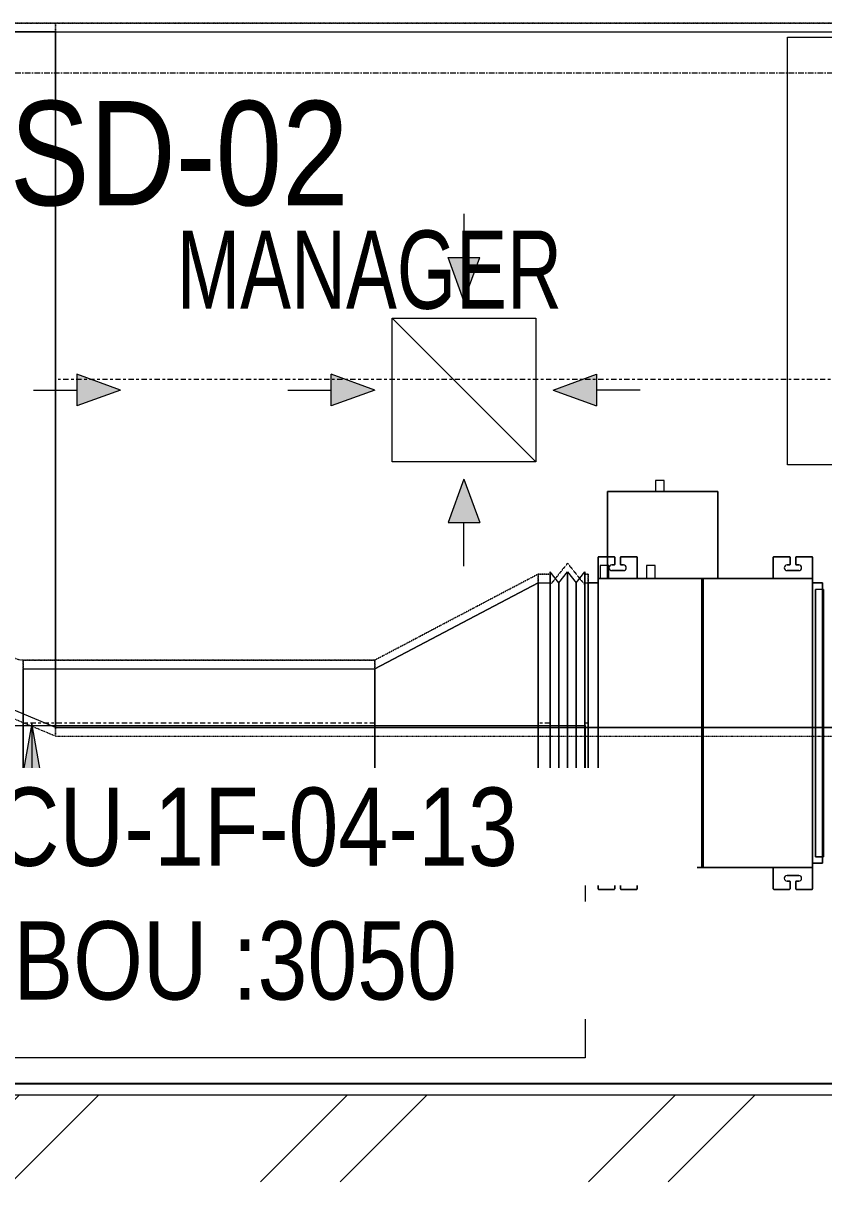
# Model space of a CAD drawing. Header units: inches. Extents: x -83664 to 20107, y -47222 to 19398.
# Drawn here: x 9822 to 11663, y -21315 to -18650 of the extents above; entities that cross this region are included whole.
import ezdxf

# ---------------------------------------------------------------- set-up
doc = ezdxf.new("R2010")
doc.units = ezdxf.units.IN
doc.header["$MEASUREMENT"] = 0
for name, pattern in [('Center', [29.999999, 12, -6, 6, -6]), ('Grid Line', [22.225, 12.7, -3.175, 3.175, -3.175]), ('Hidden 0_50', [1.0584, 0.5292, -0.5292])]:
    doc.linetypes.add(name, pattern=pattern)
for name, color, linetype, lineweight in [('A-DETL-GENF', 7, 'Continuous', 9), ('A-WALL', 7, 'Continuous', 9), ('A-WALL-PATT', 7, 'Continuous', 25), ('G-ANNO-TEXT', 7, 'Continuous', 9), ('M-EQPM', 7, 'Continuous', 18), ('M-EQPM-IDEN', 7, 'Continuous', 9), ('M-HVAC-CDFF', 7, 'Continuous', 9), ('M-HVAC-DUCT-CNTR', 7, 'Center', 9), ('M-HVAC-DUCT-IDEN', 7, 'Continuous', 18), ('ROOM TAG', 7, 'Continuous', 9), ('S-GRID', 7, 'Continuous', 9)]:
    doc.layers.add(name, color=color, linetype=linetype, lineweight=lineweight)
doc.layers.add('FF ROOM TAG_dwg', color=7, linetype='Continuous', lineweight=9, true_color=0x767676)
doc.layers.add('M-HVAC-DUCT', color=7, linetype='Continuous', lineweight=9, true_color=0xffe97f)
doc.styles.add('Arial Narrow_1', font='ARIALN.TTF', dxfattribs={"height": 1.406642})
doc.styles.add('Arial Narrow_20', font='ARIALN.TTF', dxfattribs={"width": 0.85, "height": 4572})
doc.styles.add('Arial Narrow_21', font='ARIALN.TTF', dxfattribs={"height": 240})
pattern_1 = [(135, (78112.9, -162847.1), (-1060.66, -1060.66), []), (225, (78112.9, -162847.1), (1060.66, -1060.66), [])]
pattern_2 = [(135, (-287.1, 269.5), (35.3553, 35.3553), []), (45, (-287.1, 269.5), (35.3553, -35.3553), [])]

# ---------------------------------------------------------------- blocks, each defined once
blk = doc.blocks.new('M_Rectangular Transition - Length - Standard-8295424-FIRST FLOOR AC CONDITIONING LAYOUT - PART A')
at = {"layer": 'M-HVAC-DUCT', "color": 30, "true_color": 0xff7f00}
for p, q in [((0, 322.5), (0, -322.5)), ((0, 322.5), (375, 125)), ((0, 322.5), (375, 125)), ((0, -322.5), (0, 322.5)), ((375, -125), (375, 125)), ((375, 125), (375, -125)), ((0, -322.5), (375, -125)), ((375, -125), (0, -322.5))]:
    blk.add_line(p, q, dxfattribs=at)
blk = doc.blocks.new('REMC_M_FLEX CONNECTION_Type 2 - V_SAD-8295425-FIRST FLOOR AC CONDITIONING LAYOUT - PART A')
at = {"layer": 'M-HVAC-DUCT', "color": 30, "true_color": 0xff7f00}
for p, q in [((162510.6, 78435.4), (162490.6, 78460.4)), ((162490.6, 77765.4), (162490.6, 78460.4)), ((162510.6, 78435.4), (162490.6, 78460.4)), ((162490.6, 78460.4), (162490.6, 77765.4)), ((162510.6, 78435.4), (162530.6, 78460.4)), ((162510.6, 78435.4), (162530.6, 78460.4)), ((162530.6, 77765.4), (162530.6, 78460.4)), ((162530.6, 78460.4), (162530.6, 77765.4)), ((162530.6, 78460.4), (162530.6, 77765.4)), ((162530.6, 78460.4), (162550.6, 78435.4)), ((162530.6, 78460.4), (162550.6, 78435.4)), ((162530.6, 77765.4), (162530.6, 78460.4)), ((162550.6, 78435.4), (162570.6, 78460.4)), ((162550.6, 78435.4), (162570.6, 78460.4)), ((162570.6, 77765.4), (162570.6, 78460.4)), ((162570.6, 78460.4), (162570.6, 77765.4)), ((162510.6, 78435.4), (162510.6, 77790.4)), ((162510.6, 77790.4), (162510.6, 78435.4)), ((162510.6, 78435.4), (162510.6, 77790.4)), ((162510.6, 77790.4), (162510.6, 78435.4)), ((162550.6, 78435.4), (162550.6, 77790.4)), ((162550.6, 77790.4), (162550.6, 78435.4)), ((162550.6, 77790.4), (162550.6, 78435.4)), ((162550.6, 78435.4), (162550.6, 77790.4)), ((162510.6, 77790.4), (162490.6, 77765.4)), ((162490.6, 77765.4), (162510.6, 77790.4)), ((162530.6, 77765.4), (162510.6, 77790.4)), ((162510.6, 77790.4), (162530.6, 77765.4)), ((162550.6, 77790.4), (162530.6, 77765.4)), ((162530.6, 77765.4), (162550.6, 77790.4)), ((162570.6, 77765.4), (162550.6, 77790.4)), ((162550.6, 77790.4), (162570.6, 77765.4))]:
    blk.add_line(p, q, dxfattribs=at)
blk = doc.blocks.new('GCE-AT-Supply Air Rectangular Diffuser - 230x230-7604639-FIRST FLOOR AC CONDITIONING LAYOUT - PART A')
at = {"layer": 'A-DETL-GENF', "true_color": 0xff7f00}
for points in [[(36.4, 315), (0, 415), (-36.4, 315)], [(-315, -36.4), (-315, 36.4), (-415, 0)], [(315, -36.4), (415, 0), (315, 36.4)], [(0, -415), (36.4, -315), (-36.4, -315)]]:
    blk.add_hatch(color=30, dxfattribs=at).paths.add_polyline_path(points)
at = {"layer": 'A-DETL-GENF', "color": 30, "true_color": 0xff7f00}
for p, q in [((0, 415), (-36.4, 315)), ((0, 415), (36.4, 315)), ((-36.4, 315), (36.4, 315)), ((0, 215), (0, 315)), ((-165, -165), (165, 165)), ((-165, 165), (165, -165)), ((-165, -165), (-165, 165)), ((-165, 165), (165, 165)), ((165, 165), (165, -165)), ((-415, 0), (-315, 36.4)), ((-315, -36.4), (-315, 36.4)), ((315, 36.4), (315, -36.4)), ((415, 0), (315, 36.4)), ((215, 0), (315, 0)), ((-415, 0), (-315, -36.4)), ((-215, 0), (-315, 0)), ((415, 0), (315, -36.4)), ((165, -165), (-165, -165)), ((0, -215), (0, -315)), ((36.4, -315), (-36.4, -315)), ((0, -415), (-36.4, -315)), ((0, -415), (36.4, -315))]:
    blk.add_line(p, q, dxfattribs=at)
blk = doc.blocks.new('GCE-AT-Return Air Rectangular Diffuser - 230x230-V39-FIRST FLOOR AC CONDITIONING LAYOUT - PART A')
at = {"layer": 'A-DETL-GENF', "true_color": 0x808080}
for points in [[(0, 205), (36.4, 305), (-36.4, 305)], [(-305, -36.4), (-205, 0), (-305, 36.4)], [(305, -36.4), (305, 36.4), (205, 0)], [(36.4, -305), (0, -205), (-36.4, -305)]]:
    blk.add_hatch(color=8, dxfattribs=at).paths.add_polyline_path(points)
at = {"layer": 'A-DETL-GENF', "color": 8, "true_color": 0x808080}
for p, q in [((0, 405), (0, 305)), ((0, 205), (-36.4, 305)), ((-36.4, 305), (36.4, 305)), ((0, 205), (36.4, 305)), ((-205, 0), (-305, 36.4)), ((-305, -36.4), (-305, 36.4)), ((205, 0), (305, 36.4)), ((305, 36.4), (305, -36.4)), ((405, 0), (305, 0)), ((-405, 0), (-305, 0)), ((-205, 0), (-305, -36.4)), ((205, 0), (305, -36.4)), ((0, -205), (-36.4, -305)), ((0, -205), (36.4, -305)), ((-36.4, -305), (36.4, -305)), ((0, -405), (0, -305))]:
    blk.add_line(p, q, dxfattribs=at)
at = {"layer": 'A-DETL-GENF'}
for p, q in [((-165, 165), (165, 165)), ((-165, -165), (-165, 165)), ((-165, 165), (165, -165)), ((165, 165), (165, -165)), ((165, -165), (-165, -165))]:
    blk.add_line(p, q, dxfattribs=at)
blk = doc.blocks.new('M_Rectangular Transition - Length - Standard-8296092-FIRST FLOOR AC CONDITIONING LAYOUT - PART A')
at = {"layer": 'M-HVAC-DUCT', "color": 30, "true_color": 0xff7f00}
for p, q in [((0, 800), (0, -800)), ((0, 800), (1200, 300)), ((0, 800), (1200, 300)), ((0, -800), (0, 800)), ((1200, -800), (1200, 300)), ((1200, 300), (1200, -800)), ((0, -800), (1200, -800)), ((1200, -800), (0, -800))]:
    blk.add_line(p, q, dxfattribs=at)
blk = doc.blocks.new('FCU-03-4R-M - FCU 02-8623015-FIRST FLOOR AC CONDITIONING LAYOUT - PART A')
at = {"layer": 'M-EQPM', "lineweight": 9, "true_color": 0x787878}
h = blk.add_hatch(dxfattribs=at)
h.set_pattern_fill('FP_57', color=8, style=0, pattern_type=2)
h.set_pattern_definition(pattern_1)
h.paths.add_polyline_path([(307.6, 271.7), (-307.4, 271.7), (-307.4, 269.5), (307.6, 269.5)])
at = {"layer": 'M-EQPM', "lineweight": 9, "true_color": 0xffffff}
h = blk.add_hatch(dxfattribs=at)
h.set_pattern_fill('FP_58', style=0, pattern_type=2)
h.set_pattern_definition(pattern_2)
h.paths.add_polyline_path([(307.6, 271.7), (-307.4, 271.7), (-307.4, 269.5), (307.6, 269.5)])
at = {"layer": 'M-EQPM'}
for p, q in [((322.5, 269.5), (-322.5, 269.5)), ((-322.5, 269.5), (-322.5, 246.5)), ((-322.5, 246.5), (-322.5, 269.5)), ((-322.5, 269.5), (322.5, 269.5)), ((307.6, 271.7), (-307.4, 271.7)), ((-307.4, 271.7), (307.6, 271.7)), ((-307.4, 271.7), (-307.4, 269.5)), ((-307.4, 271.7), (-307.4, 269.5)), ((307.6, 269.5), (-307.4, 269.5)), ((-307.4, 269.5), (307.6, 269.5)), ((-307.4, 269.5), (-307.4, 253.8)), ((-307.4, 269.5), (-307.4, 253.8)), ((307.6, 269.5), (-307.4, 269.5)), ((-307.4, 269.5), (307.6, 269.5)), ((307.6, 269.5), (307.6, 271.7)), ((307.6, 271.7), (307.6, 269.5)), ((307.6, 253.8), (307.6, 269.5)), ((307.6, 269.5), (307.6, 253.8)), ((322.5, 246.5), (322.5, 269.5)), ((322.5, 269.5), (322.5, 246.5)), ((-382.6, 209), (-382.6, 245.5)), ((-382.6, 245.5), (-382.6, 209)), ((-381.6, 246.5), (-332.6, 246.5)), ((-332.6, 246.5), (-381.6, 246.5)), ((-332.6, 246.5), (-332.6, 156.5)), ((-332.6, 156.5), (-332.6, 246.5)), ((332.5, 246.5), (-332.5, 246.5)), ((-332.5, 246.5), (-332.5, -8)), ((-332.5, -8), (-332.5, 246.5)), ((-332.5, 246.5), (332.5, 246.5)), ((-322.5, 246.5), (322.5, 246.5)), ((322.5, 246.5), (-322.5, 246.5)), ((307.6, 253.8), (-307.4, 253.8)), ((-307.4, 253.8), (307.6, 253.8)), ((332.5, -8), (332.5, 246.5)), ((332.5, 246.5), (332.5, -8)), ((332.6, 156.5), (332.6, 246.5)), ((332.6, 246.5), (381.6, 246.5)), ((381.6, 246.5), (332.6, 246.5)), ((332.6, 246.5), (332.6, 156.5)), ((382.6, 245.5), (382.6, 209)), ((382.6, 209), (382.6, 245.5)), ((-363.6, 215), (-363.6, 209)), ((-363.6, 209), (-363.6, 215)), ((-350.6, 188), (-350.6, 215)), ((-350.6, 215), (-350.6, 188)), ((350.6, 215), (350.6, 188)), ((350.6, 188), (350.6, 215)), ((363.6, 209), (363.6, 215)), ((363.6, 215), (363.6, 209)), ((-382.6, 157.5), (-382.6, 194)), ((-382.6, 194), (-382.6, 157.5)), ((-364.6, 208), (-381.6, 208)), ((-381.6, 208), (-364.6, 208)), ((-381.6, 195), (-364.6, 195)), ((-364.6, 195), (-381.6, 195)), ((-363.6, 194), (-363.6, 188)), ((-363.6, 188), (-363.6, 194)), ((363.6, 188), (363.6, 194)), ((363.6, 194), (363.6, 188)), ((381.6, 208), (364.6, 208)), ((364.6, 208), (381.6, 208)), ((364.6, 195), (381.6, 195)), ((381.6, 195), (364.6, 195)), ((382.6, 194), (382.6, 157.5)), ((382.6, 157.5), (382.6, 194)), ((-332.6, 156.5), (-381.6, 156.5)), ((-381.6, 156.5), (-332.6, 156.5)), ((381.6, 156.5), (332.6, 156.5)), ((332.6, 156.5), (381.6, 156.5)), ((-332.5, 29.3), (-532.5, 29.3)), ((-532.5, 29.3), (-532.5, -224.7)), ((-532.5, -224.7), (-532.5, 29.3)), ((-532.5, 29.3), (-332.5, 29.3)), ((-332.5, -4.7), (-332.5, 29.3)), ((-332.5, 29.3), (-332.5, -4.7)), ((332.5, -4.7), (-332.5, -4.7)), ((-332.5, -4.7), (332.5, -4.7)), ((-332.5, -8), (-332.5, -246.5)), ((332.5, -8), (-332.5, -8)), ((-332.5, -8), (332.5, -8)), ((-332.5, -246.5), (-332.5, -8)), ((-332.5, -8), (332.5, -8)), ((332.5, -8), (-332.5, -8)), ((332.5, -246.5), (332.5, -4.7)), ((332.5, -4.7), (332.5, -246.5)), ((332.5, -246.5), (332.5, -8)), ((332.5, -8), (332.5, -246.5)), ((-532.5, -94.7), (-557.5, -94.7)), ((-557.5, -94.7), (-557.5, -114.7)), ((-557.5, -94.7), (-557.5, -114.7)), ((-532.5, -114.7), (-532.5, -94.7)), ((-532.5, -114.7), (-532.5, -94.7)), ((-557.5, -114.7), (-532.5, -114.7)), ((-332.5, -115.4), (-362.5, -115.4)), ((-362.5, -115.4), (-362.5, -135.4)), ((-362.5, -115.4), (-362.5, -135.4)), ((-332.5, -135.4), (-332.5, -115.4)), ((-332.5, -135.4), (-332.5, -115.4)), ((-382.6, -194), (-382.6, -157.5)), ((-382.6, -157.5), (-382.6, -194)), ((-381.6, -156.5), (-332.6, -156.5)), ((-332.6, -156.5), (-381.6, -156.5)), ((-362.5, -135.4), (-332.5, -135.4)), ((-332.6, -156.5), (-332.6, -246.5)), ((-332.6, -246.5), (-332.6, -156.5)), ((332.6, -246.5), (332.6, -156.5)), ((332.6, -156.5), (381.6, -156.5)), ((381.6, -156.5), (332.6, -156.5)), ((332.6, -156.5), (332.6, -246.5)), ((382.6, -157.5), (382.6, -194)), ((382.6, -194), (382.6, -157.5)), ((-382.6, -245.5), (-382.6, -209)), ((-382.6, -209), (-382.6, -245.5)), ((-364.6, -195), (-381.6, -195)), ((-381.6, -195), (-364.6, -195)), ((-381.6, -208), (-364.6, -208)), ((-364.6, -208), (-381.6, -208)), ((-363.6, -188), (-363.6, -194)), ((-363.6, -194), (-363.6, -188)), ((-363.6, -209), (-363.6, -215)), ((-363.6, -215), (-363.6, -209)), ((-350.6, -215), (-350.6, -188)), ((-350.6, -188), (-350.6, -215)), ((350.6, -188), (350.6, -215)), ((350.6, -215), (350.6, -188)), ((363.6, -194), (363.6, -188)), ((363.6, -188), (363.6, -194)), ((363.6, -215), (363.6, -209)), ((363.6, -209), (363.6, -215)), ((381.6, -195), (364.6, -195)), ((364.6, -195), (381.6, -195)), ((364.6, -208), (381.6, -208)), ((381.6, -208), (364.6, -208)), ((382.6, -209), (382.6, -245.5)), ((382.6, -245.5), (382.6, -209)), ((-532.5, -224.7), (-332.5, -224.7)), ((-332.5, -224.7), (-532.5, -224.7)), ((-332.5, -221.7), (-362.5, -221.7)), ((-362.5, -221.7), (-362.5, -241.7)), ((-362.5, -221.7), (-362.5, -241.7)), ((-332.5, -241.7), (-332.5, -221.7)), ((-332.5, -241.7), (-332.5, -221.7)), ((-332.5, -224.7), (-332.5, -246.5)), ((-332.5, -246.5), (-332.5, -224.7)), ((-332.6, -246.5), (-381.6, -246.5)), ((-381.6, -246.5), (-332.6, -246.5)), ((-362.5, -241.7), (-332.5, -241.7)), ((-332.5, -246.5), (332.5, -246.5)), ((332.5, -246.5), (-332.5, -246.5)), ((-332.5, -246.5), (332.5, -246.5)), ((332.5, -246.5), (-332.5, -246.5)), ((322.5, -246.5), (-322.5, -246.5)), ((-322.5, -246.5), (-322.5, -269.5)), ((-322.5, -269.5), (-322.5, -246.5)), ((-322.5, -246.5), (322.5, -246.5)), ((322.5, -269.5), (322.5, -246.5)), ((322.5, -246.5), (322.5, -269.5)), ((381.6, -246.5), (332.6, -246.5)), ((332.6, -246.5), (381.6, -246.5)), ((-322.5, -269.5), (322.5, -269.5)), ((322.5, -269.5), (-322.5, -269.5))]:
    blk.add_line(p, q, dxfattribs=at)
for centre, radius, start, end in [((-381.6, 245.5), 1, 90, 180), ((-381.6, 245.5), 1, 90, 180), ((381.6, 245.5), 1, 0, 90), ((381.6, 245.5), 1, 0, 90), ((-357.1, 215), 6.5, 360, 180), ((-357.1, 215), 6.5, 360, 180), ((357.1, 215), 6.5, 360, 180), ((357.1, 215), 6.5, 0, 180), ((-381.6, 209), 1, 180, 270), ((-381.6, 209), 1, 180, 270), ((-381.6, 194), 1, 90, 180), ((-381.6, 194), 1, 90, 180), ((-364.6, 209), 1, 270, 0), ((-364.6, 209), 1, 270, 0), ((-364.6, 194), 1, 0, 90), ((-364.6, 194), 1, 0, 90), ((-357.1, 188), 6.5, 180, 360), ((-357.1, 188), 6.5, 180, 360), ((357.1, 188), 6.5, 180, 360), ((357.1, 188), 6.5, 180, 360), ((364.6, 209), 1, 180, 270), ((364.6, 209), 1, 180, 270), ((364.6, 194), 1, 90, 180), ((364.6, 194), 1, 90, 180), ((381.6, 209), 1, 270, 0), ((381.6, 209), 1, 270, 0), ((381.6, 194), 1, 0, 90), ((381.6, 194), 1, 0, 90), ((-381.6, 157.5), 1, 180, 270), ((-381.6, 157.5), 1, 180, 270), ((381.6, 157.5), 1, 270, 0), ((381.6, 157.5), 1, 270, 0), ((-381.6, -157.5), 1, 90, 180), ((-381.6, -157.5), 1, 90, 180), ((381.6, -157.5), 1, 0, 90), ((381.6, -157.5), 1, 0, 90), ((-357.1, -188), 6.5, 360, 180), ((-357.1, -188), 6.5, 360, 180), ((357.1, -188), 6.5, 360, 180), ((357.1, -188), 6.5, 0, 180), ((-381.6, -194), 1, 180, 270), ((-381.6, -194), 1, 180, 270), ((-381.6, -209), 1, 90, 180), ((-381.6, -209), 1, 90, 180), ((-364.6, -194), 1, 270, 0), ((-364.6, -194), 1, 270, 0), ((-364.6, -209), 1, 0, 90), ((-364.6, -209), 1, 0, 90), ((364.6, -194), 1, 180, 270), ((364.6, -194), 1, 180, 270), ((364.6, -209), 1, 90, 180), ((364.6, -209), 1, 90, 180), ((381.6, -194), 1, 270, 0), ((381.6, -194), 1, 270, 0), ((381.6, -209), 1, 0, 90), ((381.6, -209), 1, 0, 90), ((-357.1, -215), 6.5, 180, 360), ((-357.1, -215), 6.5, 180, 360), ((357.1, -215), 6.5, 180, 360), ((357.1, -215), 6.5, 180, 360), ((-381.6, -245.5), 1, 180, 270), ((-381.6, -245.5), 1, 180, 270), ((381.6, -245.5), 1, 270, 0), ((381.6, -245.5), 1, 270, 0)]:
    blk.add_arc(centre, radius, start, end, dxfattribs=at)
blk = doc.blocks.new('TEMW-SMBZ-HO-BM-HVAC-00002_rvt-1-FIRST FLOOR AC CONDITIONING LAYOUT - PART A')
at = {"layer": 'M-HVAC-DUCT', "color": 30, "linetype": 'Hidden 0_50', "true_color": 0xff7f00}
for p, q in [((161353, 79722.7), (160153, 79722.7)), ((160153, 79722.7), (161353, 79722.7)), ((161353, 79722.7), (161353, 78082.7)), ((161353, 78082.7), (161353, 79722.7)), ((166333, 79722.7), (161353, 79722.7)), ((161353, 79722.7), (166333, 79722.7)), ((161353, 78082.7), (161353, 79722.7)), ((161353, 79722.7), (161353, 78082.7)), ((161353, 78082.7), (160153, 78582.7)), ((161353, 78082.7), (160153, 78582.7)), ((162490.6, 78430.4), (162530.6, 78480.4)), ((162530.6, 78480.4), (162490.6, 78430.4)), ((162530.6, 78480.4), (162570.6, 78430.4)), ((162570.6, 78430.4), (162530.6, 78480.4)), ((162462.6, 78455.4), (162087.6, 78257.9)), ((162087.6, 78257.9), (162462.6, 78455.4)), ((162462.6, 78455.4), (162462.6, 77770.4)), ((162462.6, 77770.4), (162462.6, 78455.4)), ((162490.6, 78455.4), (162462.6, 78455.4)), ((162462.6, 78455.4), (162490.6, 78455.4)), ((162462.6, 77770.4), (162462.6, 78455.4)), ((162462.6, 78455.4), (162462.6, 77770.4)), ((162490.6, 78455.4), (162490.6, 77770.4)), ((162490.6, 77770.4), (162490.6, 78455.4)), ((162570.6, 78455.4), (162570.6, 77770.4)), ((162570.6, 77770.4), (162570.6, 78455.4)), ((162577.6, 78455.4), (162570.6, 78455.4)), ((162570.6, 78455.4), (162577.6, 78455.4)), ((162577.6, 78455.4), (162577.6, 77770.4)), ((162577.6, 77770.4), (162577.6, 78455.4)), ((162490.6, 77795.4), (162490.6, 78430.4)), ((162490.6, 78430.4), (162490.6, 77795.4)), ((162570.6, 78430.4), (162570.6, 77795.4)), ((162570.6, 77795.4), (162570.6, 78430.4)), ((161278.8, 78257.9), (161278.8, 77967.9)), ((161278.8, 77967.9), (161278.8, 78257.9)), ((162087.6, 78257.9), (161278.8, 78257.9)), ((161278.8, 78257.9), (162087.6, 78257.9)), ((161278.8, 77967.9), (161278.8, 78257.9)), ((161278.8, 78257.9), (161278.8, 77967.9)), ((162087.6, 78257.9), (162087.6, 77967.9)), ((162087.6, 77967.9), (162087.6, 78257.9)), ((162087.6, 78257.9), (162087.6, 77967.9)), ((162087.6, 77967.9), (162087.6, 78257.9)), ((161353, 78082.7), (166333, 78082.7)), ((161353, 78082.7), (166333, 78082.7)), ((161278.8, 77967.9), (162087.6, 77967.9)), ((161278.8, 77967.9), (162087.6, 77967.9)), ((162462.6, 77770.4), (162087.6, 77967.9)), ((162462.6, 77770.4), (162087.6, 77967.9)), ((162530.6, 77745.4), (162490.6, 77795.4)), ((162490.6, 77795.4), (162530.6, 77745.4)), ((162570.6, 77795.4), (162530.6, 77745.4)), ((162530.6, 77745.4), (162570.6, 77795.4)), ((162462.6, 77770.4), (162490.6, 77770.4)), ((162462.6, 77770.4), (162490.6, 77770.4)), ((162570.6, 77770.4), (162577.6, 77770.4)), ((162570.6, 77770.4), (162577.6, 77770.4))]:
    blk.add_line(p, q, dxfattribs=at)
at = {"layer": 'M-HVAC-DUCT', "color": 30, "true_color": 0xff7f00}
for p, q in [((161353, 78102.7), (161353, 79702.7)), ((161353, 79702.7), (161353, 78102.7)), ((161353, 79702.7), (166333, 79702.7)), ((161353, 79702.7), (166333, 79702.7)), ((162462.6, 77790.4), (162462.6, 78435.4)), ((162462.6, 78435.4), (162462.6, 77790.4)), ((162462.6, 78435.4), (162490.6, 78435.4)), ((162462.6, 78435.4), (162490.6, 78435.4)), ((162490.6, 77790.4), (162490.6, 78435.4)), ((162490.6, 78435.4), (162490.6, 77790.4)), ((162570.6, 77790.4), (162570.6, 78435.4)), ((162570.6, 78435.4), (162570.6, 77790.4)), ((162570.6, 78435.4), (162577.6, 78435.4)), ((162570.6, 78435.4), (162577.6, 78435.4)), ((162577.6, 77790.4), (162577.6, 78435.4)), ((162577.6, 78435.4), (162577.6, 77790.4)), ((161278.8, 77987.9), (161278.8, 78237.9)), ((161278.8, 78237.9), (161278.8, 77987.9)), ((161278.8, 78237.9), (162087.6, 78237.9)), ((161278.8, 78237.9), (162087.6, 78237.9)), ((162087.6, 77987.9), (162087.6, 78237.9)), ((162087.6, 78237.9), (162087.6, 77987.9)), ((166333, 78102.7), (161353, 78102.7)), ((161353, 78102.7), (166333, 78102.7)), ((162087.6, 77987.9), (161278.8, 77987.9)), ((161278.8, 77987.9), (162087.6, 77987.9)), ((162490.6, 77790.4), (162462.6, 77790.4)), ((162462.6, 77790.4), (162490.6, 77790.4)), ((162577.6, 77790.4), (162570.6, 77790.4)), ((162570.6, 77790.4), (162577.6, 77790.4))]:
    blk.add_line(p, q, dxfattribs=at)
at = {"layer": 'M-HVAC-DUCT', "color": 30, "linetype": 'Hidden 0_50', "true_color": 0xff7f00}
blk.add_arc((161278.8, 78300.4), 42.5, 180, 270, dxfattribs=at)
blk.add_arc((161278.8, 78300.4), 42.5, 180, 270, dxfattribs=at)
at = {"layer": 'M-HVAC-DUCT-CNTR', "color": 30, "true_color": 0xff7f00}
for p, q in [((166333, 78902.7), (161353, 78902.7)), ((162087.6, 78112.9), (161278.8, 78112.9)), ((162490.6, 78112.9), (162462.6, 78112.9)), ((162577.6, 78112.9), (162570.6, 78112.9))]:
    blk.add_line(p, q, dxfattribs=at)
at = {"layer": 'M-EQPM', "color": 6, "linetype": 'Hidden 0_50', "lineweight": 9, "true_color": 0xff00ff, "rotation": 270}
blk.add_blockref('FCU-03-4R-M - FCU 02-8623015-FIRST FLOOR AC CONDITIONING LAYOUT - PART A', (162847.1, 78112.9), dxfattribs=at)
at = {"layer": 'M-HVAC-CDFF', "color": 6, "linetype": 'Hidden 0_50', "lineweight": 9, "true_color": 0xff00ff}
for name, p in [('GCE-AT-Supply Air Rectangular Diffuser - 230x230-7604639-FIRST FLOOR AC CONDITIONING LAYOUT - PART A', (161087.5, 78878.9)), ('GCE-AT-Return Air Rectangular Diffuser - 230x230-V39-FIRST FLOOR AC CONDITIONING LAYOUT - PART A', (162292.2, 78878.9))]:
    blk.add_blockref(name, p, dxfattribs=at)
at = {"layer": 'M-HVAC-DUCT', "color": 6, "linetype": 'Hidden 0_50', "lineweight": 9, "true_color": 0xff00ff, "rotation": 180}
for name, p in [('M_Rectangular Transition - Length - Standard-8296092-FIRST FLOOR AC CONDITIONING LAYOUT - PART A', (161353, 78902.7)), ('M_Rectangular Transition - Length - Standard-8295424-FIRST FLOOR AC CONDITIONING LAYOUT - PART A', (162462.6, 78112.9))]:
    blk.add_blockref(name, p, dxfattribs=at)
at = {"layer": 'M-HVAC-DUCT', "color": 6, "linetype": 'Hidden 0_50', "lineweight": 9, "true_color": 0xff00ff}
blk.add_blockref('REMC_M_FLEX CONNECTION_Type 2 - V_SAD-8295425-FIRST FLOOR AC CONDITIONING LAYOUT - PART A', (0, 0), dxfattribs=at)
blk = doc.blocks.new('FCU-03-4R-M - FCU 02-V278-FIRST FLOOR AC CONDITIONING LAYOUT - PART A')
at = {"layer": 'M-EQPM', "lineweight": 9, "true_color": 0x787878}
h = blk.add_hatch(dxfattribs=at)
h.set_pattern_fill('FP_57', color=8, style=0, pattern_type=2)
h.set_pattern_definition(pattern_1)
h.paths.add_polyline_path([(307.6, 271.7), (-307.4, 271.7), (-307.4, 269.5), (307.6, 269.5)])
at = {"layer": 'M-EQPM', "lineweight": 9, "true_color": 0xffffff}
h = blk.add_hatch(dxfattribs=at)
h.set_pattern_fill('FP_58', style=0, pattern_type=2)
h.set_pattern_definition(pattern_2)
h.paths.add_polyline_path([(307.6, 271.7), (-307.4, 271.7), (-307.4, 269.5), (307.6, 269.5)])
at = {"layer": 'M-EQPM'}
for p, q in [((322.5, 269.5), (-322.5, 269.5)), ((-322.5, 269.5), (-322.5, 246.5)), ((-322.5, 246.5), (-322.5, 269.5)), ((-322.5, 269.5), (322.5, 269.5)), ((307.6, 271.7), (-307.4, 271.7)), ((-307.4, 271.7), (307.6, 271.7)), ((-307.4, 271.7), (-307.4, 269.5)), ((-307.4, 271.7), (-307.4, 269.5)), ((307.6, 269.5), (-307.4, 269.5)), ((-307.4, 269.5), (307.6, 269.5)), ((-307.4, 269.5), (-307.4, 253.8)), ((-307.4, 269.5), (-307.4, 253.8)), ((307.6, 269.5), (-307.4, 269.5)), ((-307.4, 269.5), (307.6, 269.5)), ((307.6, 269.5), (307.6, 271.7)), ((307.6, 271.7), (307.6, 269.5)), ((307.6, 253.8), (307.6, 269.5)), ((307.6, 269.5), (307.6, 253.8)), ((322.5, 246.5), (322.5, 269.5)), ((322.5, 269.5), (322.5, 246.5)), ((-382.6, 209), (-382.6, 245.5)), ((-382.6, 245.5), (-382.6, 209)), ((-381.6, 246.5), (-332.6, 246.5)), ((-332.6, 246.5), (-381.6, 246.5)), ((-332.6, 246.5), (-332.6, 156.5)), ((-332.6, 156.5), (-332.6, 246.5)), ((332.5, 246.5), (-332.5, 246.5)), ((-332.5, 246.5), (-332.5, -8)), ((-332.5, -8), (-332.5, 246.5)), ((-332.5, 246.5), (332.5, 246.5)), ((-322.5, 246.5), (322.5, 246.5)), ((322.5, 246.5), (-322.5, 246.5)), ((307.6, 253.8), (-307.4, 253.8)), ((-307.4, 253.8), (307.6, 253.8)), ((332.5, -8), (332.5, 246.5)), ((332.5, 246.5), (332.5, -8)), ((332.6, 156.5), (332.6, 246.5)), ((332.6, 246.5), (381.6, 246.5)), ((381.6, 246.5), (332.6, 246.5)), ((332.6, 246.5), (332.6, 156.5)), ((382.6, 245.5), (382.6, 209)), ((382.6, 209), (382.6, 245.5)), ((-363.6, 215), (-363.6, 209)), ((-363.6, 209), (-363.6, 215)), ((-350.6, 188), (-350.6, 215)), ((-350.6, 215), (-350.6, 188)), ((350.6, 215), (350.6, 188)), ((350.6, 188), (350.6, 215)), ((363.6, 209), (363.6, 215)), ((363.6, 215), (363.6, 209)), ((-382.6, 157.5), (-382.6, 194)), ((-382.6, 194), (-382.6, 157.5)), ((-364.6, 208), (-381.6, 208)), ((-381.6, 208), (-364.6, 208)), ((-381.6, 195), (-364.6, 195)), ((-364.6, 195), (-381.6, 195)), ((-363.6, 194), (-363.6, 188)), ((-363.6, 188), (-363.6, 194)), ((363.6, 188), (363.6, 194)), ((363.6, 194), (363.6, 188)), ((381.6, 208), (364.6, 208)), ((364.6, 208), (381.6, 208)), ((364.6, 195), (381.6, 195)), ((381.6, 195), (364.6, 195)), ((382.6, 194), (382.6, 157.5)), ((382.6, 157.5), (382.6, 194)), ((-332.6, 156.5), (-381.6, 156.5)), ((-381.6, 156.5), (-332.6, 156.5)), ((381.6, 156.5), (332.6, 156.5)), ((332.6, 156.5), (381.6, 156.5)), ((-332.5, 29.3), (-532.5, 29.3)), ((-532.5, 29.3), (-532.5, -224.7)), ((-532.5, -224.7), (-532.5, 29.3)), ((-532.5, 29.3), (-332.5, 29.3)), ((-332.5, -4.7), (-332.5, 29.3)), ((-332.5, 29.3), (-332.5, -4.7)), ((332.5, -4.7), (-332.5, -4.7)), ((-332.5, -4.7), (332.5, -4.7)), ((-332.5, -8), (-332.5, -246.5)), ((332.5, -8), (-332.5, -8)), ((-332.5, -8), (332.5, -8)), ((-332.5, -246.5), (-332.5, -8)), ((-332.5, -8), (332.5, -8)), ((332.5, -8), (-332.5, -8)), ((332.5, -246.5), (332.5, -4.7)), ((332.5, -4.7), (332.5, -246.5)), ((332.5, -246.5), (332.5, -8)), ((332.5, -8), (332.5, -246.5)), ((-532.5, -94.7), (-557.5, -94.7)), ((-557.5, -94.7), (-557.5, -114.7)), ((-557.5, -94.7), (-557.5, -114.7)), ((-532.5, -114.7), (-532.5, -94.7)), ((-532.5, -114.7), (-532.5, -94.7)), ((-557.5, -114.7), (-532.5, -114.7)), ((-332.5, -115.4), (-362.5, -115.4)), ((-362.5, -115.4), (-362.5, -135.4)), ((-362.5, -115.4), (-362.5, -135.4)), ((-332.5, -135.4), (-332.5, -115.4)), ((-332.5, -135.4), (-332.5, -115.4)), ((-382.6, -194), (-382.6, -157.5)), ((-382.6, -157.5), (-382.6, -194)), ((-381.6, -156.5), (-332.6, -156.5)), ((-332.6, -156.5), (-381.6, -156.5)), ((-362.5, -135.4), (-332.5, -135.4)), ((-332.6, -156.5), (-332.6, -246.5)), ((-332.6, -246.5), (-332.6, -156.5)), ((332.6, -246.5), (332.6, -156.5)), ((332.6, -156.5), (381.6, -156.5)), ((381.6, -156.5), (332.6, -156.5)), ((332.6, -156.5), (332.6, -246.5)), ((382.6, -157.5), (382.6, -194)), ((382.6, -194), (382.6, -157.5)), ((-382.6, -245.5), (-382.6, -209)), ((-382.6, -209), (-382.6, -245.5)), ((-364.6, -195), (-381.6, -195)), ((-381.6, -195), (-364.6, -195)), ((-381.6, -208), (-364.6, -208)), ((-364.6, -208), (-381.6, -208)), ((-363.6, -188), (-363.6, -194)), ((-363.6, -194), (-363.6, -188)), ((-363.6, -209), (-363.6, -215)), ((-363.6, -215), (-363.6, -209)), ((-350.6, -215), (-350.6, -188)), ((-350.6, -188), (-350.6, -215)), ((350.6, -188), (350.6, -215)), ((350.6, -215), (350.6, -188)), ((363.6, -194), (363.6, -188)), ((363.6, -188), (363.6, -194)), ((363.6, -215), (363.6, -209)), ((363.6, -209), (363.6, -215)), ((381.6, -195), (364.6, -195)), ((364.6, -195), (381.6, -195)), ((364.6, -208), (381.6, -208)), ((381.6, -208), (364.6, -208)), ((382.6, -209), (382.6, -245.5)), ((382.6, -245.5), (382.6, -209)), ((-532.5, -224.7), (-332.5, -224.7)), ((-332.5, -224.7), (-532.5, -224.7)), ((-332.5, -221.7), (-362.5, -221.7)), ((-362.5, -221.7), (-362.5, -241.7)), ((-362.5, -221.7), (-362.5, -241.7)), ((-332.5, -241.7), (-332.5, -221.7)), ((-332.5, -241.7), (-332.5, -221.7)), ((-332.5, -224.7), (-332.5, -246.5)), ((-332.5, -246.5), (-332.5, -224.7)), ((-332.6, -246.5), (-381.6, -246.5)), ((-381.6, -246.5), (-332.6, -246.5)), ((-362.5, -241.7), (-332.5, -241.7)), ((-332.5, -246.5), (332.5, -246.5)), ((332.5, -246.5), (-332.5, -246.5)), ((-332.5, -246.5), (332.5, -246.5)), ((332.5, -246.5), (-332.5, -246.5)), ((322.5, -246.5), (-322.5, -246.5)), ((-322.5, -246.5), (-322.5, -269.5)), ((-322.5, -269.5), (-322.5, -246.5)), ((-322.5, -246.5), (322.5, -246.5)), ((322.5, -269.5), (322.5, -246.5)), ((322.5, -246.5), (322.5, -269.5)), ((381.6, -246.5), (332.6, -246.5)), ((332.6, -246.5), (381.6, -246.5)), ((-322.5, -269.5), (322.5, -269.5)), ((322.5, -269.5), (-322.5, -269.5))]:
    blk.add_line(p, q, dxfattribs=at)
for centre, radius, start, end in [((-381.6, 245.5), 1, 90, 180), ((-381.6, 245.5), 1, 90, 180), ((381.6, 245.5), 1, 0, 90), ((381.6, 245.5), 1, 0, 90), ((-357.1, 215), 6.5, 360, 180), ((-357.1, 215), 6.5, 360, 180), ((357.1, 215), 6.5, 360, 180), ((357.1, 215), 6.5, 0, 180), ((-381.6, 209), 1, 180, 270), ((-381.6, 209), 1, 180, 270), ((-381.6, 194), 1, 90, 180), ((-381.6, 194), 1, 90, 180), ((-364.6, 209), 1, 270, 0), ((-364.6, 209), 1, 270, 0), ((-364.6, 194), 1, 0, 90), ((-364.6, 194), 1, 0, 90), ((-357.1, 188), 6.5, 180, 360), ((-357.1, 188), 6.5, 180, 360), ((357.1, 188), 6.5, 180, 360), ((357.1, 188), 6.5, 180, 360), ((364.6, 209), 1, 180, 270), ((364.6, 209), 1, 180, 270), ((364.6, 194), 1, 90, 180), ((364.6, 194), 1, 90, 180), ((381.6, 209), 1, 270, 0), ((381.6, 209), 1, 270, 0), ((381.6, 194), 1, 0, 90), ((381.6, 194), 1, 0, 90), ((-381.6, 157.5), 1, 180, 270), ((-381.6, 157.5), 1, 180, 270), ((381.6, 157.5), 1, 270, 0), ((381.6, 157.5), 1, 270, 0), ((-381.6, -157.5), 1, 90, 180), ((-381.6, -157.5), 1, 90, 180), ((381.6, -157.5), 1, 0, 90), ((381.6, -157.5), 1, 0, 90), ((-357.1, -188), 6.5, 360, 180), ((-357.1, -188), 6.5, 360, 180), ((357.1, -188), 6.5, 360, 180), ((357.1, -188), 6.5, 0, 180), ((-381.6, -194), 1, 180, 270), ((-381.6, -194), 1, 180, 270), ((-381.6, -209), 1, 90, 180), ((-381.6, -209), 1, 90, 180), ((-364.6, -194), 1, 270, 0), ((-364.6, -194), 1, 270, 0), ((-364.6, -209), 1, 0, 90), ((-364.6, -209), 1, 0, 90), ((364.6, -194), 1, 180, 270), ((364.6, -194), 1, 180, 270), ((364.6, -209), 1, 90, 180), ((364.6, -209), 1, 90, 180), ((381.6, -194), 1, 270, 0), ((381.6, -194), 1, 270, 0), ((381.6, -209), 1, 0, 90), ((381.6, -209), 1, 0, 90), ((-357.1, -215), 6.5, 180, 360), ((-357.1, -215), 6.5, 180, 360), ((357.1, -215), 6.5, 180, 360), ((357.1, -215), 6.5, 180, 360), ((-381.6, -245.5), 1, 180, 270), ((-381.6, -245.5), 1, 180, 270), ((381.6, -245.5), 1, 270, 0), ((381.6, -245.5), 1, 270, 0)]:
    blk.add_arc(centre, radius, start, end, dxfattribs=at)
blk = doc.blocks.new('TEMW-SMBZ-HO-BM-HVAC-00002_rvt-2-FIRST FLOOR AC CONDITIONING LAYOUT - PART A')
at = {"layer": 'M-HVAC-DUCT', "color": 30, "linetype": 'Hidden 0_50', "true_color": 0xff7f00}
for p, q in [((161353, 79722.7), (160153, 79722.7)), ((160153, 79722.7), (161353, 79722.7)), ((161353, 79722.7), (161353, 78082.7)), ((161353, 78082.7), (161353, 79722.7)), ((166333, 79722.7), (161353, 79722.7)), ((161353, 79722.7), (166333, 79722.7)), ((161353, 78082.7), (161353, 79722.7)), ((161353, 79722.7), (161353, 78082.7)), ((161353, 78082.7), (160153, 78582.7)), ((161353, 78082.7), (160153, 78582.7)), ((162490.6, 78430.4), (162530.6, 78480.4)), ((162530.6, 78480.4), (162490.6, 78430.4)), ((162530.6, 78480.4), (162570.6, 78430.4)), ((162570.6, 78430.4), (162530.6, 78480.4)), ((162462.6, 78455.4), (162087.6, 78257.9)), ((162087.6, 78257.9), (162462.6, 78455.4)), ((162462.6, 78455.4), (162462.6, 77770.4)), ((162462.6, 77770.4), (162462.6, 78455.4)), ((162490.6, 78455.4), (162462.6, 78455.4)), ((162462.6, 78455.4), (162490.6, 78455.4)), ((162462.6, 77770.4), (162462.6, 78455.4)), ((162462.6, 78455.4), (162462.6, 77770.4)), ((162490.6, 78455.4), (162490.6, 77770.4)), ((162490.6, 77770.4), (162490.6, 78455.4)), ((162570.6, 78455.4), (162570.6, 77770.4)), ((162570.6, 77770.4), (162570.6, 78455.4)), ((162577.6, 78455.4), (162570.6, 78455.4)), ((162570.6, 78455.4), (162577.6, 78455.4)), ((162577.6, 78455.4), (162577.6, 77770.4)), ((162577.6, 77770.4), (162577.6, 78455.4)), ((162490.6, 77795.4), (162490.6, 78430.4)), ((162490.6, 78430.4), (162490.6, 77795.4)), ((162570.6, 78430.4), (162570.6, 77795.4)), ((162570.6, 77795.4), (162570.6, 78430.4)), ((161278.8, 78257.9), (161278.8, 77967.9)), ((161278.8, 77967.9), (161278.8, 78257.9)), ((162087.6, 78257.9), (161278.8, 78257.9)), ((161278.8, 78257.9), (162087.6, 78257.9)), ((161278.8, 77967.9), (161278.8, 78257.9)), ((161278.8, 78257.9), (161278.8, 77967.9)), ((162087.6, 78257.9), (162087.6, 77967.9)), ((162087.6, 77967.9), (162087.6, 78257.9)), ((162087.6, 78257.9), (162087.6, 77967.9)), ((162087.6, 77967.9), (162087.6, 78257.9)), ((161353, 78082.7), (166333, 78082.7)), ((161353, 78082.7), (166333, 78082.7)), ((161278.8, 77967.9), (162087.6, 77967.9)), ((161278.8, 77967.9), (162087.6, 77967.9)), ((162462.6, 77770.4), (162087.6, 77967.9)), ((162462.6, 77770.4), (162087.6, 77967.9)), ((162530.6, 77745.4), (162490.6, 77795.4)), ((162490.6, 77795.4), (162530.6, 77745.4)), ((162570.6, 77795.4), (162530.6, 77745.4)), ((162530.6, 77745.4), (162570.6, 77795.4)), ((162462.6, 77770.4), (162490.6, 77770.4)), ((162462.6, 77770.4), (162490.6, 77770.4)), ((162570.6, 77770.4), (162577.6, 77770.4)), ((162570.6, 77770.4), (162577.6, 77770.4))]:
    blk.add_line(p, q, dxfattribs=at)
at = {"layer": 'M-HVAC-DUCT', "color": 30, "true_color": 0xff7f00}
for p, q in [((161353, 78102.7), (161353, 79702.7)), ((161353, 79702.7), (161353, 78102.7)), ((161353, 79702.7), (166333, 79702.7)), ((161353, 79702.7), (166333, 79702.7)), ((162462.6, 77790.4), (162462.6, 78435.4)), ((162462.6, 78435.4), (162462.6, 77790.4)), ((162462.6, 78435.4), (162490.6, 78435.4)), ((162462.6, 78435.4), (162490.6, 78435.4)), ((162490.6, 77790.4), (162490.6, 78435.4)), ((162490.6, 78435.4), (162490.6, 77790.4)), ((162570.6, 77790.4), (162570.6, 78435.4)), ((162570.6, 78435.4), (162570.6, 77790.4)), ((162570.6, 78435.4), (162577.6, 78435.4)), ((162570.6, 78435.4), (162577.6, 78435.4)), ((162577.6, 77790.4), (162577.6, 78435.4)), ((162577.6, 78435.4), (162577.6, 77790.4)), ((161278.8, 77987.9), (161278.8, 78237.9)), ((161278.8, 78237.9), (161278.8, 77987.9)), ((161278.8, 78237.9), (162087.6, 78237.9)), ((161278.8, 78237.9), (162087.6, 78237.9)), ((162087.6, 77987.9), (162087.6, 78237.9)), ((162087.6, 78237.9), (162087.6, 77987.9)), ((166333, 78102.7), (161353, 78102.7)), ((161353, 78102.7), (166333, 78102.7)), ((162087.6, 77987.9), (161278.8, 77987.9)), ((161278.8, 77987.9), (162087.6, 77987.9)), ((162490.6, 77790.4), (162462.6, 77790.4)), ((162462.6, 77790.4), (162490.6, 77790.4)), ((162577.6, 77790.4), (162570.6, 77790.4)), ((162570.6, 77790.4), (162577.6, 77790.4))]:
    blk.add_line(p, q, dxfattribs=at)
at = {"layer": 'M-HVAC-DUCT', "color": 30, "linetype": 'Hidden 0_50', "true_color": 0xff7f00}
blk.add_arc((161278.8, 78300.4), 42.5, 180, 270, dxfattribs=at)
blk.add_arc((161278.8, 78300.4), 42.5, 180, 270, dxfattribs=at)
at = {"layer": 'M-HVAC-DUCT-CNTR', "color": 30, "true_color": 0xff7f00}
for p, q in [((166333, 78902.7), (161353, 78902.7)), ((162087.6, 78112.9), (161278.8, 78112.9)), ((162490.6, 78112.9), (162462.6, 78112.9)), ((162577.6, 78112.9), (162570.6, 78112.9))]:
    blk.add_line(p, q, dxfattribs=at)
at = {"layer": 'M-EQPM', "color": 6, "linetype": 'Hidden 0_50', "lineweight": 9, "true_color": 0xff00ff, "rotation": 270}
blk.add_blockref('FCU-03-4R-M - FCU 02-V278-FIRST FLOOR AC CONDITIONING LAYOUT - PART A', (162847.1, 78112.9), dxfattribs=at)
at = {"layer": 'M-HVAC-CDFF', "color": 6, "linetype": 'Hidden 0_50', "lineweight": 9, "true_color": 0xff00ff}
for name, p in [('GCE-AT-Supply Air Rectangular Diffuser - 230x230-7604639-FIRST FLOOR AC CONDITIONING LAYOUT - PART A', (161087.5, 78878.9)), ('GCE-AT-Return Air Rectangular Diffuser - 230x230-V39-FIRST FLOOR AC CONDITIONING LAYOUT - PART A', (162292.2, 78878.9))]:
    blk.add_blockref(name, p, dxfattribs=at)
at = {"layer": 'M-HVAC-DUCT', "color": 6, "linetype": 'Hidden 0_50', "lineweight": 9, "true_color": 0xff00ff, "rotation": 180}
for name, p in [('M_Rectangular Transition - Length - Standard-8296092-FIRST FLOOR AC CONDITIONING LAYOUT - PART A', (161353, 78902.7)), ('M_Rectangular Transition - Length - Standard-8295424-FIRST FLOOR AC CONDITIONING LAYOUT - PART A', (162462.6, 78112.9))]:
    blk.add_blockref(name, p, dxfattribs=at)
at = {"layer": 'M-HVAC-DUCT', "color": 6, "linetype": 'Hidden 0_50', "lineweight": 9, "true_color": 0xff00ff}
blk.add_blockref('REMC_M_FLEX CONNECTION_Type 2 - V_SAD-8295425-FIRST FLOOR AC CONDITIONING LAYOUT - PART A', (0, 0), dxfattribs=at)
blk = doc.blocks.new('SMBZ_Hospital Arch Model_2026_01_29_rvt-1-FIRST FLOOR AC CONDITIONING LAYOUT - PART A')
at = {"layer": 'A-WALL-PATT', "lineweight": 9, "true_color": 0xbbbbbb}
h = blk.add_hatch(dxfattribs=at)
h.set_pattern_fill('FP_13', color=9, style=0, pattern_type=2)
h.set_pattern_definition([(0, (0, 0), (1219.2, 304.8), [50.292, -864.108, 50.292, -864.108, -4876.8]), (0, (0, 0), (1219.2, 304.8), [-1828.8, 50.292, -1778.508, 50.292, -864.108, -2133.6]), (0, (0, 0), (1219.2, 304.8), [-4572, 50.292, -559.308, 50.292, -1473.708]), (120, (457.2, 152.4), (-873.56454, 903.45817), [50.292, -864.108, 50.292, -864.108, -4876.8]), (120, (457.2, 152.4), (-873.56454, 903.45817), [-1828.8, 50.292, -1778.508, 50.292, -864.108, -2133.6]), (120, (457.2, 152.4), (-873.56454, 903.45817), [-4572, 50.292, -559.308, 50.292, -1473.708]), (240, (609.6, 762), (-345.63546, -1208.25817), [50.292, -864.108, 50.292, -864.108, -4876.8]), (240, (609.6, 762), (-345.63546, -1208.25817), [-1828.8, 50.292, -1778.508, 50.292, -864.108, -2133.6]), (240, (609.6, 762), (-345.63546, -1208.25817), [-4572, 50.292, -559.308, 50.292, -1473.708])])
h.paths.add_polyline_path([(163234.4, 77257.7), (163234.4, 77282.7), (160109.4, 77282.7), (160109.4, 77257.7), (162977.8, 77257.7)])
h = blk.add_hatch(dxfattribs=at)
h.set_pattern_fill('FP_12', color=9, style=0, pattern_type=2)
h.set_pattern_definition([(45, (0, 0), (-377.1708, 377.1708), []), (45, (0, 571.5), (-377.1708, 377.1708), [])])
h.paths.add_polyline_path([(160604.4, 77057.7), (163434.4, 77057.7), (163434.4, 77257.7), (160079.4, 77257.7), (160079.4, 77057.7), (160208.9, 77057.7)])
at = {"layer": 'A-WALL', "color": 9, "lineweight": 25, "true_color": 0xbbbbbb}
blk.add_line((163209.4, 77282.7), (160109.4, 77282.7), dxfattribs=at)
at = {"layer": 'A-WALL', "color": 9, "true_color": 0xbbbbbb}
for p, q in [((163209.4, 77282.7), (160109.4, 77282.7)), ((160109.4, 77257.7), (163234.4, 77257.7))]:
    blk.add_line(p, q, dxfattribs=at)
blk = doc.blocks.new('FF ROOM TAG_dwg-8877209-FIRST FLOOR AC CONDITIONING LAYOUT - PART A')
at = {"layer": 'ROOM TAG', "insert": (2123652, 1896083), "char_height": 4572, "width": 26422.23, "attachment_point": 2, "line_spacing_factor": 0.974696, "style": 'Arial Narrow_20'}
blk.add_mtext('MANAGER', dxfattribs=at)

msp = doc.modelspace()

# ---------------------------------------------------------------- hatches: boundary and pattern name
at = {"layer": 'M-HVAC-DUCT-IDEN', "lineweight": 9}
msp.add_hatch(color=256, dxfattribs=at).paths.add_polyline_path([(9842.2, -20259.4), (9802.5, -20484.4), (9881.8, -20484.4)])

# ---------------------------------------------------------------- linework, layer by layer
at = {"layer": 'G-ANNO-TEXT', "flags": 128}
msp.add_lwpolyline([(11579.3, -18681.5), (12526.6, -18681.5), (12526.6, -19665.5), (11579.3, -19665.5)], close=True, dxfattribs=at)
at = {"layer": 'M-EQPM-IDEN', "flags": 128}
msp.add_lwpolyline([(9555.8, -20264.7), (11114.3, -20264.7), (11114.3, -21029.7), (9555.8, -21029.7)], close=True, dxfattribs=at)
at = {"layer": 'M-HVAC-DUCT-IDEN', "lineweight": 9}
for p, q in [((9842.2, -20259.4), (9802.5, -20484.4)), ((9881.8, -20484.4), (9842.2, -20259.4)), ((9842.2, -20259.4), (9842.2, -20622.1)), ((9802.5, -20484.4), (9881.8, -20484.4)), ((9842.2, -20622.1), (9519.3, -20622.1))]:
    msp.add_line(p, q, dxfattribs=at)
at = {"layer": 'S-GRID', "color": 254, "linetype": 'Grid Line', "true_color": 0xdcdcdc}
msp.add_line((20106.7, -18764.5), (-81517, -18764.5), dxfattribs=at)

# ---------------------------------------------------------------- block references
at = {"lineweight": 5}
for name in ['SMBZ_Hospital Arch Model_2026_01_29_rvt-1-FIRST FLOOR AC CONDITIONING LAYOUT - PART A', 'TEMW-SMBZ-HO-BM-HVAC-00002_rvt-1-FIRST FLOOR AC CONDITIONING LAYOUT - PART A', 'TEMW-SMBZ-HO-BM-HVAC-00002_rvt-2-FIRST FLOOR AC CONDITIONING LAYOUT - PART A']:
    msp.add_blockref(name, (-151456.7, -98372.2), dxfattribs=at)
at = {"layer": 'FF ROOM TAG_dwg', "color": 7, "xscale": 0.03937007874015915, "yscale": 0.03937007874015915, "zscale": 0.03937007874015915}
msp.add_blockref('FF ROOM TAG_dwg-8877209-FIRST FLOOR AC CONDITIONING LAYOUT - PART A', (-72990.3, -93775.4), dxfattribs=at)
msp.add_blockref('FF ROOM TAG_dwg-8877209-FIRST FLOOR AC CONDITIONING LAYOUT - PART A', (-72990.3, -93775.4), dxfattribs=at)
msp.add_blockref('FF ROOM TAG_dwg-8877209-FIRST FLOOR AC CONDITIONING LAYOUT - PART A', (-72990.3, -93775.4), dxfattribs=at)
msp.add_blockref('FF ROOM TAG_dwg-8877209-FIRST FLOOR AC CONDITIONING LAYOUT - PART A', (-72990.3, -93775.4), dxfattribs=at)
msp.add_blockref('FF ROOM TAG_dwg-8877209-FIRST FLOOR AC CONDITIONING LAYOUT - PART A', (-72990.3, -93775.4), dxfattribs=at)

# ---------------------------------------------------------------- texts
at = {"layer": 'G-ANNO-TEXT', "insert": (9791.4, -18828.5), "char_height": 240, "width": 986.076, "attachment_point": 1, "style": 'Arial Narrow_21'}
msp.add_mtext('SD-02', dxfattribs=at)

# ---------------------------------------------------------------- next in the draw order: texts
at = {"layer": 'M-EQPM-IDEN', "char_height": 180, "attachment_point": 1, "style": 'Arial Narrow_1', "bg_fill": 3, "box_fill_scale": 1.25, "bg_fill_color": 256, "bg_fill_true_color": 13158600, "bg_fill_transparency": 0}
for s, insert, width in [('FCU-1F-04-13', (9630.8, -20407.7), 1695.569), ('BOU :3050', (9799.5, -20715.3), 1298.734)]:
    msp.add_mtext(s, dxfattribs=dict(at, insert=insert, width=width))

doc.saveas('drawing.dxf')
